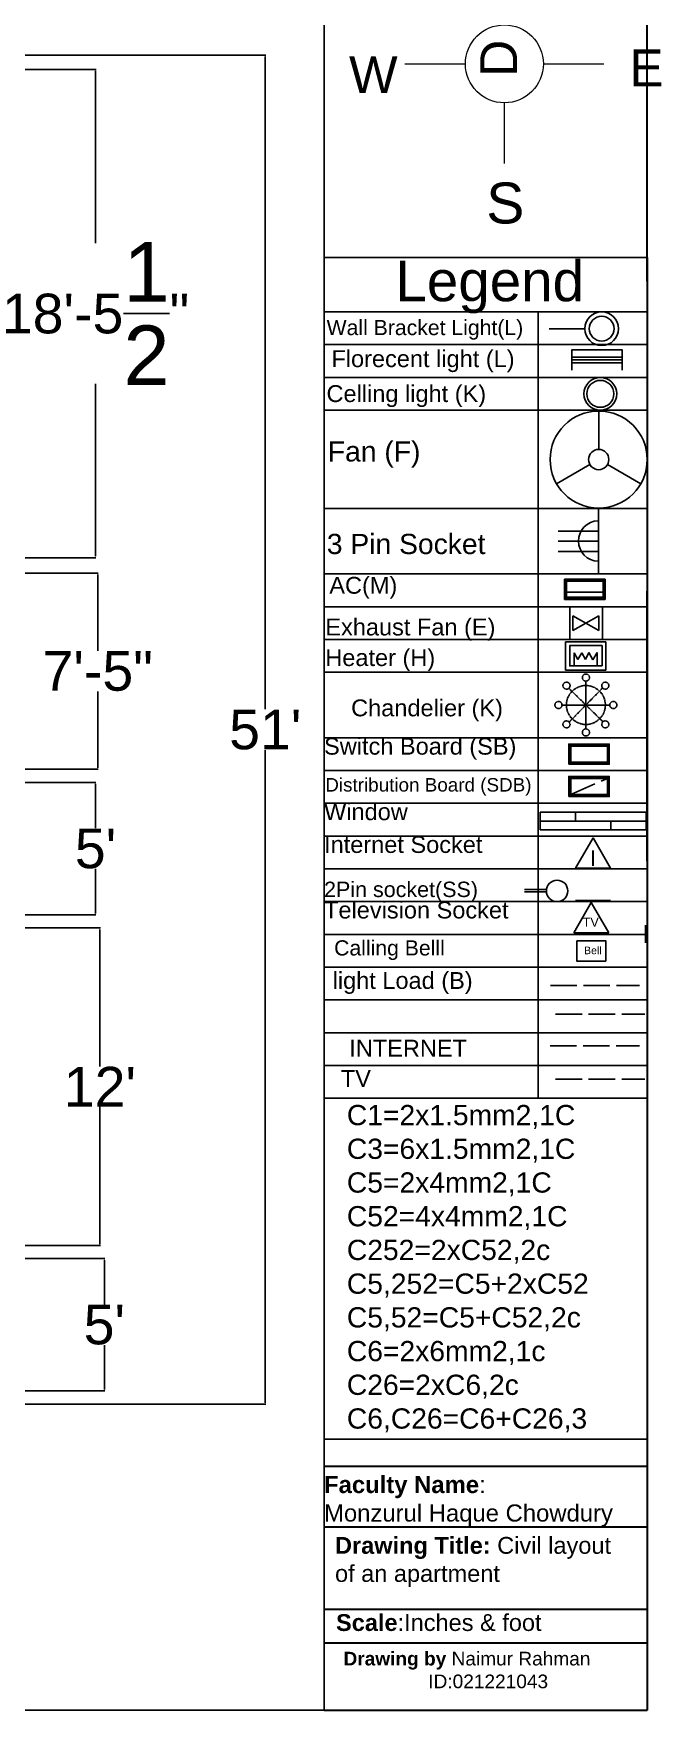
# Model space of a CAD drawing. Header units: inches. Extents: x -412 to 20037, y 548 to 16595.
# Drawn here: x 6051 to 6335, y 6791 to 7551 of the extents above; entities that cross this region are included whole.
import ezdxf
from ezdxf.enums import TextEntityAlignment as Align

# ---------------------------------------------------------------- set-up
doc = ezdxf.new("R2010")
doc.units = ezdxf.units.IN
doc.header["$MEASUREMENT"] = 0
doc.linetypes.add('ACAD_ISO02W100', pattern=[15, 12, -3])
doc.layers.get('Defpoints').update_dxf_attribs({"color": 6})
for name, color, linetype in [('bath', 4, 'Continuous'), ('freecads.com', 7, 'Continuous'), ('Heavy Load', 3, 'ACAD_ISO02W100'), ('iNTERNET', 30, 'ACAD_ISO02W100'), ('light_dwgmodels.com', 250, 'ACAD_ISO02W100'), ('TV WIRE', 62, 'ACAD_ISO02W100')]:
    doc.layers.add(name, color=color, linetype=linetype)
doc.layers.add('text', color=140, linetype='Continuous', lineweight=9)
doc.styles.add('Arial', font='arial.ttf')
doc.styles.get("Standard").update_dxf_attribs({"font": 'arial.ttf'})
doc.dimstyles.new('Copy of civil layout', dxfattribs={"dimtxt": 18, "dimasz": 0.625, "dimexe": 0.18, "dimexo": 0.0625, "dimgap": 0.09, "dimtad": 0, "dimtih": 1, "dimtoh": 1, "dimdec": 1, "dimzin": 0, "dimdsep": 46, "dimlunit": 4, "dimtxsty": 'Standard', "dimcen": 0.09, "dimclrd": 6, "dimclre": 256, "dimclrt": 256, "dimadec": 0, "dimazin": 0, "dimtfac": 1.5, "dimtdec": 1, "dimtofl": 0, "dimtmove": 0, "dimatfit": 0, "dimfxl": 1, "dimtolj": 1, "dimtzin": 0, "dimlwe": -1, "dimarcsym": 0})

# ---------------------------------------------------------------- blocks, each defined once
blk = doc.blocks.new('*D107')
at = {"transparency": 16777216}
for p, q in [((5985.71, 7541.47), (6155.82, 7541.47)), ((5985.71, 6929.47), (6155.82, 6929.47))]:
    blk.add_line(p, q, dxfattribs=at)
at = {"color": 6, "lineweight": -2, "transparency": 16777216}
for p, q in [((6155.64, 7540.85), (6155.64, 7244.75)), ((6155.64, 6930.1), (6155.64, 7226.19))]:
    blk.add_line(p, q, dxfattribs=at)
at = {"color": 6, "transparency": 16777216}
for points in [[(6155.54, 7540.85), (6155.75, 7540.85), (6155.64, 7541.47)], [(6155.54, 6930.1), (6155.75, 6930.1), (6155.64, 6929.47)]]:
    blk.add_solid(points, dxfattribs=at)
at = {"layer": 'Defpoints', "color": 0, "transparency": 16777216}
for p in [(5985.64, 7541.47), (5985.64, 6929.47), (6155.64, 6929.47)]:
    blk.add_point(p, dxfattribs=at)
at = {"transparency": 16777216, "insert": (6155.64, 7235.47), "char_height": 18, "attachment_point": 5}
blk.add_mtext("\\A1;51'", dxfattribs=at)
blk = doc.blocks.new('*D172')
at = {"transparency": 16777216}
for p, q in [((5937.71, 7535.04), (6078.85, 7535.02)), ((5937.68, 7313.53), (6078.82, 7313.52))]:
    blk.add_line(p, q, dxfattribs=at)
at = {"color": 6, "lineweight": -2, "transparency": 16777216}
for p, q in [((6078.67, 7534.4), (6078.66, 7456.13)), ((6078.64, 7314.14), (6078.65, 7392.42))]:
    blk.add_line(p, q, dxfattribs=at)
at = {"color": 6, "transparency": 16777216}
for points in [[(6078.56, 7534.4), (6078.77, 7534.4), (6078.67, 7535.02)], [(6078.54, 7314.14), (6078.75, 7314.14), (6078.64, 7313.52)]]:
    blk.add_solid(points, dxfattribs=at)
at = {"layer": 'Defpoints', "color": 0, "transparency": 16777216}
for p in [(5937.64, 7535.04), (5937.62, 7313.53), (6078.64, 7313.52)]:
    blk.add_point(p, dxfattribs=at)
at = {"transparency": 16777216, "insert": (6078.65, 7424.27), "char_height": 18, "attachment_point": 5}
blk.add_mtext('\\A1;18\'-5{\\H1.5x;\\S1/2;}"', dxfattribs=at)
blk = doc.blocks.new('*D173')
at = {"transparency": 16777216}
for p, q in [((5979.71, 7306.55), (6079.82, 7306.55)), ((5979.71, 7217.53), (6079.82, 7217.53))]:
    blk.add_line(p, q, dxfattribs=at)
at = {"color": 6, "lineweight": -2, "transparency": 16777216}
for p, q in [((6079.64, 7305.93), (6079.64, 7271.29)), ((6079.64, 7218.16), (6079.64, 7252.8))]:
    blk.add_line(p, q, dxfattribs=at)
at = {"color": 6, "transparency": 16777216}
for points in [[(6079.54, 7305.93), (6079.75, 7305.93), (6079.64, 7306.55)], [(6079.54, 7218.16), (6079.75, 7218.16), (6079.64, 7217.53)]]:
    blk.add_solid(points, dxfattribs=at)
at = {"layer": 'Defpoints', "color": 0, "transparency": 16777216}
for p in [(5979.64, 7306.55), (5979.64, 7217.53), (6079.64, 7217.53)]:
    blk.add_point(p, dxfattribs=at)
at = {"transparency": 16777216, "insert": (6079.64, 7262.04), "char_height": 18, "attachment_point": 5}
blk.add_mtext('\\A1;7\'-5"', dxfattribs=at)
blk = doc.blocks.new('*D174')
at = {"transparency": 16777216}
for p, q in [((5979.71, 7211.53), (6078.82, 7211.53)), ((5979.71, 7151.53), (6078.82, 7151.53))]:
    blk.add_line(p, q, dxfattribs=at)
at = {"color": 6, "lineweight": -2, "transparency": 16777216}
for p, q in [((6078.64, 7210.91), (6078.64, 7190.78)), ((6078.64, 7152.16), (6078.64, 7172.29))]:
    blk.add_line(p, q, dxfattribs=at)
at = {"color": 6, "transparency": 16777216}
for points in [[(6078.54, 7210.91), (6078.75, 7210.91), (6078.64, 7211.53)], [(6078.54, 7152.16), (6078.75, 7152.16), (6078.64, 7151.53)]]:
    blk.add_solid(points, dxfattribs=at)
at = {"layer": 'Defpoints', "color": 0, "transparency": 16777216}
for p in [(5979.64, 7211.53), (5979.64, 7151.53), (6078.64, 7151.53)]:
    blk.add_point(p, dxfattribs=at)
at = {"transparency": 16777216, "insert": (6078.64, 7181.53), "char_height": 18, "attachment_point": 5}
blk.add_mtext("\\A1;5'", dxfattribs=at)
blk = doc.blocks.new('*D175')
at = {"transparency": 16777216}
for p, q in [((5919.71, 6995.53), (6082.82, 6995.53)), ((5919.71, 6935.53), (6082.82, 6935.53))]:
    blk.add_line(p, q, dxfattribs=at)
at = {"color": 6, "lineweight": -2, "transparency": 16777216}
for p, q in [((6082.64, 6994.91), (6082.64, 6974.78)), ((6082.64, 6936.16), (6082.64, 6956.29))]:
    blk.add_line(p, q, dxfattribs=at)
at = {"color": 6, "transparency": 16777216}
for points in [[(6082.54, 6994.91), (6082.75, 6994.91), (6082.64, 6995.53)], [(6082.54, 6936.16), (6082.75, 6936.16), (6082.64, 6935.53)]]:
    blk.add_solid(points, dxfattribs=at)
at = {"layer": 'Defpoints', "color": 0, "transparency": 16777216}
for p in [(5919.64, 6995.53), (5919.64, 6935.53), (6082.64, 6935.53)]:
    blk.add_point(p, dxfattribs=at)
at = {"transparency": 16777216, "insert": (6082.64, 6965.53), "char_height": 18, "attachment_point": 5}
blk.add_mtext("\\A1;5'", dxfattribs=at)
blk = doc.blocks.new('*D176')
at = {"transparency": 16777216}
for p, q in [((5919.71, 7145.53), (6080.82, 7145.53)), ((5919.71, 7001.53), (6080.82, 7001.53))]:
    blk.add_line(p, q, dxfattribs=at)
at = {"color": 6, "lineweight": -2, "transparency": 16777216}
for p, q in [((6080.64, 7144.91), (6080.64, 7082.66)), ((6080.64, 7002.16), (6080.64, 7064.41))]:
    blk.add_line(p, q, dxfattribs=at)
at = {"color": 6, "transparency": 16777216}
for points in [[(6080.54, 7144.91), (6080.75, 7144.91), (6080.64, 7145.53)], [(6080.54, 7002.16), (6080.75, 7002.16), (6080.64, 7001.53)]]:
    blk.add_solid(points, dxfattribs=at)
at = {"layer": 'Defpoints', "color": 0, "transparency": 16777216}
for p in [(5919.64, 7145.53), (6080.64, 7145.53), (5919.64, 7001.53)]:
    blk.add_point(p, dxfattribs=at)
at = {"transparency": 16777216, "insert": (6080.64, 7073.53), "char_height": 18, "attachment_point": 5}
blk.add_mtext("\\A1;12'", dxfattribs=at)
blk = doc.blocks.new('chandelier')
at = {"color": 0}
for p, q in [((189, 193), (-189, -193)), ((0, -270), (0, 270)), ((270, 0), (-270, 0)), ((193, -189), (-193, 189))]:
    blk.add_line(p, q, dxfattribs=at)
for centre, radius in [((-219, 219), 40), ((0, 0), 220), ((0, 310), 40), ((219, 219), 40), ((-310, 0), 40), ((310, 0), 40), ((-219, -219), 40), ((219, -219), 40), ((0, -310), 40)]:
    blk.add_circle(centre, radius, dxfattribs=at)

msp = doc.modelspace()

# ---------------------------------------------------------------- linework, layer by layer
for p, q in [((6182.3, 6790.63), (6182.3, 7752.62)), ((6306.87, 7362.61), (6306.87, 7380.05)), ((6302.89, 7355.73), (6287.8, 7347.02)), ((6310.84, 7355.73), (6325.94, 7347.02)), ((6306.77, 7306.16), (6306.77, 7335.81)), ((6306.78, 7320.99), (6288.43, 7320.99)), ((6306.78, 7316.3), (6288.43, 7316.3)), ((6283.16, 7161.99), (6273.17, 7161.99)), ((6283.26, 7163.04), (6273.27, 7163.04))]:
    msp.add_line(p, q)
at = {"linetype": 'ByBlock', "lineweight": 25}
for p, q in [((6279.37, 7425.13), (6279.37, 7068.07)), ((6329.07, 6913.63), (6329.07, 6964.28)), ((6182.3, 6913.63), (6329.07, 6913.63))]:
    msp.add_line(p, q, dxfattribs=at)
at = {"color": 7, "true_color": 0xffffff}
msp.add_line((6300.57, 7417.4), (6284.42, 7417.4), dxfattribs=at)
at = {"color": 252, "true_color": 0x939598}
for p, q in [((6317.57, 7404.51), (6294.64, 7404.51)), ((6317.57, 7404.51), (6294.64, 7404.51)), ((6317.57, 7401.85), (6294.64, 7401.85))]:
    msp.add_line(p, q, dxfattribs=at)
at = {"color": 4}
for p, q in [((6317.57, 7403.32), (6294.64, 7403.32)), ((6295.16, 7280.48), (6306.97, 7287.13)), ((6295.16, 7287.13), (6306.97, 7280.48))]:
    msp.add_line(p, q, dxfattribs=at)
at = {"color": 1}
for p, q in [((6297.42, 7267.37), (6295.75, 7270.34)), ((6295.75, 7270.34), (6295.75, 7264.5)), ((6299.3, 7270.38), (6297.42, 7267.37)), ((6300.87, 7267.27), (6299.3, 7270.38)), ((6302.37, 7270.44), (6300.87, 7267.27)), ((6304.21, 7267.24), (6302.37, 7270.44)), ((6306.21, 7270.44), (6304.21, 7267.24)), ((6306.21, 7264.5), (6306.21, 7270.44))]:
    msp.add_line(p, q, dxfattribs=at)
at = {"color": 0}
for p, q in [((6296.41, 7172.67), (6304.34, 7186.4)), ((6304.34, 7186.4), (6312.27, 7172.67)), ((6296.41, 7172.67), (6312.27, 7172.67)), ((6295.61, 7143.37), (6303.53, 7157.1)), ((6296.35, 7158.01), (6312.21, 7158.01)), ((6303.53, 7157.1), (6311.46, 7143.37)), ((6295.61, 7143.37), (6311.46, 7143.37))]:
    msp.add_line(p, q, dxfattribs=at)
for points in [[(4987.64, 6790.63), (6328.8, 6790.63), (6328.8, 7752.62), (4987.64, 7752.62)], [(6288.43, 7316.3), (6306.78, 7316.3), (6306.78, 7325.48), (6288.43, 7325.48)]]:
    msp.add_lwpolyline(points)
at = {"color": 252, "true_color": 0x939598}
msp.add_lwpolyline([(6317.57, 7398.56), (6317.57, 7407.74), (6294.64, 7407.74)], dxfattribs=at)
at = {"color": 251, "true_color": 0x636466}
msp.add_lwpolyline([(6294.64, 7398.56), (6294.64, 7407.74), (6317.57, 7407.74), (6317.57, 7398.56)], dxfattribs=at)
for points in [[(6291.39, 7294.57), (6309.74, 7294.57), (6309.74, 7303.74), (6291.39, 7303.74)], [(6293.3, 7219.8), (6311.64, 7219.8), (6311.64, 7228.98), (6293.3, 7228.98)], [(6294.19, 7220.77), (6310.83, 7220.77), (6310.83, 7228.02), (6294.19, 7228.02)], [(6293.3, 7205.15), (6311.64, 7205.15), (6311.64, 7214.32), (6293.3, 7214.32)], [(6294.19, 7206.11), (6310.83, 7206.11), (6310.83, 7213.36), (6294.19, 7213.36)]]:
    msp.add_lwpolyline(points, close=True)
at = {"color": 143, "true_color": 0x7aafdf}
msp.add_lwpolyline([(6291.82, 7295.05), (6309.29, 7295.05), (6309.29, 7303.26), (6291.82, 7303.26)], close=True, dxfattribs=at)
at = {"color": 1}
for points in [[(6292.28, 7295.54), (6308.92, 7295.54), (6308.92, 7302.79), (6292.28, 7302.79)], [(6292.28, 7302.79), (6308.92, 7302.79), (6308.92, 7297.89), (6292.28, 7297.89)]]:
    msp.add_lwpolyline(points, close=True, dxfattribs=at)
at = {"color": 251, "true_color": 0x636466}
for points in [[(6293.73, 7276.39), (6308.59, 7276.39), (6308.59, 7291.25), (6293.73, 7291.25)], [(6310.19, 7275.34), (6291.84, 7275.34), (6291.84, 7262.53), (6310.19, 7262.53)], [(6308.41, 7264.45), (6293.73, 7264.45), (6293.73, 7273.64), (6308.41, 7273.64)]]:
    msp.add_lwpolyline(points, close=True, dxfattribs=at)
at = {"color": 4}
for points in [[(6295.16, 7287.13), (6295.16, 7280.48)], [(6306.97, 7280.48), (6306.97, 7287.13)]]:
    msp.add_lwpolyline(points, dxfattribs=at)
for points in [[(6293.73, 7220.28), (6311.2, 7220.28), (6311.2, 7228.5), (6293.73, 7228.5)], [(6293.73, 7205.62), (6311.2, 7205.62), (6311.2, 7213.84), (6293.73, 7213.84)]]:
    msp.add_lwpolyline(points, close=True, dxfattribs=at)
at = {"color": 143, "true_color": 0x7aafdf}
for points in [[(6328.35, 7198.06), (6280.33, 7198.06)], [(6328.35, 7198.06), (6296.33, 7198.06), (6296.33, 7194.06), (6328.35, 7194.06)], [(6280.33, 7190.06), (6312.34, 7190.06), (6312.34, 7194.06), (6280.33, 7194.06)], [(6280.33, 7190.06), (6328.35, 7190.06)]]:
    msp.add_lwpolyline(points, dxfattribs=at)
at = {"color": 0}
msp.add_lwpolyline([(6296.91, 7139.72), (6310.04, 7139.72), (6310.04, 7130.49), (6296.91, 7130.49)], close=True, dxfattribs=at)
at = {"color": 7, "true_color": 0xffffff}
msp.add_circle((6308.22, 7417.4), 7.65, dxfattribs=at)
at = {"color": 4}
for centre, radius in [((6308.22, 7417.4), 5.64), ((6307.63, 7387.84), 6.11), ((6306.87, 7358.03), 4.59), ((6288.02, 7162.36), 4.86)]:
    msp.add_circle(centre, radius, dxfattribs=at)
msp.add_circle((6307.63, 7387.84), 7.43)
at = {"color": 251, "true_color": 0x636466}
msp.add_circle((6306.87, 7358.03), 22.02, dxfattribs=at)
at = {"color": 4}
msp.add_arc((6306.87, 7321.05), 9.17, 90.92898, 269.07102, dxfattribs=at)
at = {"layer": 'bath', "color": 254, "true_color": 0xddb3d4}
for p, q in [((6182.3, 7449.68), (6329.09, 7449.68)), ((6329.09, 7449.68), (6329.09, 6964.28)), ((6182.3, 7425.03), (6329.09, 7425.03)), ((6182.3, 7410.17), (6329.09, 7410.17)), ((6182.3, 7395.31), (6329.09, 7395.31)), ((6328.8, 7398.47), (6328.8, 6913.06)), ((6182.3, 7380.44), (6329.09, 7380.44)), ((6182.3, 7335.85), (6329.09, 7335.85)), ((6182.3, 7306.13), (6329.09, 7306.13)), ((6182.3, 7291.27), (6329.09, 7291.27)), ((6182.3, 7276.4), (6329.09, 7276.4)), ((6182.3, 7261.54), (6329.09, 7261.54)), ((6182.3, 7231.81), (6329.09, 7231.81)), ((6182.3, 7216.95), (6329.09, 7216.95)), ((6182.3, 7202.09), (6329.09, 7202.09)), ((6182.3, 7187.22), (6329.09, 7187.22)), ((6182.3, 7172.36), (6329.09, 7172.36)), ((6182.3, 7157.5), (6329.09, 7157.5)), ((6182.3, 7142.63), (6329.09, 7142.63)), ((6182.3, 7127.77), (6329.09, 7127.77)), ((6182.3, 7112.91), (6329.09, 7112.91)), ((6182.3, 7098.04), (6329.09, 7098.04)), ((6182.3, 7083.18), (6329.09, 7083.18)), ((6182.3, 7068.32), (6329.09, 7068.32))]:
    msp.add_line(p, q, dxfattribs=at)
at = {"layer": 'bath', "color": 0, "linetype": 'ACAD_ISO02W100'}
msp.add_line((6294.19, 7206.11), (6310.83, 7213.36), dxfattribs=at)
at = {"layer": 'bath', "color": 4, "linetype": 'ACAD_ISO02W100'}
for p, q in [((6280.33, 7190.06), (6280.33, 7198.06)), ((6328.35, 7198.06), (6328.35, 7190.06)), ((6328.06, 7146.84), (6328.06, 7138.84))]:
    msp.add_line(p, q, dxfattribs=at)
at = {"layer": 'freecads.com', "lineweight": 30}
for p, q in [((6328.8, 7438.98), (6328.8, 7583.78)), ((6328.8, 7437.45), (6328.8, 7299.83)), ((6328.8, 7175.97), (6328.8, 7298.3)), ((6328.8, 7174.44), (6328.8, 6790.63)), ((6182.3, 6901.39), (6328.8, 6901.39)), ((6182.3, 6873.87), (6328.8, 6873.87)), ((6182.3, 6836.5), (6328.8, 6836.5)), ((6182.3, 6821.21), (6328.8, 6821.21)), ((6182.3, 6790.63), (6328.8, 6790.63))]:
    msp.add_line(p, q, dxfattribs=at)
at = {"layer": 'Heavy Load'}
msp.add_line((6284.94, 7119.4), (6325.46, 7119.4), dxfattribs=at)
at = {"layer": 'Heavy Load', "color": 6}
msp.add_line((6287.31, 7106.48), (6327.83, 7106.48), dxfattribs=at)
at = {"layer": 'Heavy Load', "color": 150}
msp.add_line((6284.81, 7092.08), (6325.33, 7092.08), dxfattribs=at)
at = {"layer": 'Heavy Load', "color": 2}
msp.add_line((6287.31, 7076.99), (6327.83, 7076.99), dxfattribs=at)
at = {"layer": 'text', "color": 0}
for p, q in [((6218.94, 7537.53), (6246.42, 7537.53)), ((6281.78, 7537.53), (6309.26, 7537.53)), ((6264.1, 7492.32), (6264.1, 7519.85)), ((6215.65, 6790.57), (6273.33, 6790.57))]:
    msp.add_line(p, q, dxfattribs=at)
msp.add_circle((6264.1, 7537.53), 17.68, dxfattribs=at)

# ---------------------------------------------------------------- block references
at = {"layer": 'light_dwgmodels.com', "color": 3, "xscale": 0.04013966490926297, "yscale": 0.04013966490926297, "zscale": 0.04013966490926297}
msp.add_blockref('chandelier', (6301.07, 7246.68), dxfattribs=at)

# ---------------------------------------------------------------- texts
at = {"color": 0, "style": 'Arial'}
msp.add_text('I', height=7.13, dxfattribs=at).set_placement((6304.34, 7177.25), align=Align.MIDDLE_CENTER)
msp.add_text('Bell', height=3.413).set_placement((6300.24, 7133.65))
at = {"color": 7, "insert": (6186.86, 7139.94), "char_height": 6.8811, "attachment_point": 1}
msp.add_mtext_dynamic_manual_height_columns('{\\C4;Calling Belll}', width=66.5172, gutter_width=1.53, heights=[0], dxfattribs=at)
at = {"layer": 'bath', "color": 254, "linetype": 'ACAD_ISO02W100', "true_color": 0xddb3d4}
msp.add_text('Legend', height=18.35, dxfattribs=at).set_placement((6214.69, 7429.86))
at = {"layer": 'bath', "color": 1, "linetype": 'ACAD_ISO02W100', "attachment_point": 1}
for s, width, heights, insert, char_height in [('\\pxql;{\\C256;Wall Bracket Light(L)}', 104.8635, [3.16], (6183.45, 7421.36), 6.8811), ('{\\C4;Fan (F)}', 97.3453, [0.00802], (6184.01, 7366.32), 9.1748), ('{\\C4;3 Pin Socket}', 97.3453, [0], (6183.56, 7324.33), 9.1748), ('{\\C4;AC(M)}', 97.3453, [0], (6184.68, 7304.81), 7.6457), ('\\pxqc;{\\C256;Exhaust Fan (E)}', 96.3508, [0], (6173.28, 7285.89), 7.6457)]:
    msp.add_mtext_dynamic_manual_height_columns(s, width=width, gutter_width=1.53, heights=heights, dxfattribs=dict(at, insert=insert, char_height=char_height))
at = {"layer": 'bath', "color": 0, "insert": (6185.63, 7407.61), "char_height": 7.6457, "attachment_point": 1}
msp.add_mtext_dynamic_manual_height_columns('{\\C4;Florecent light (L)}', width=92.2083, gutter_width=1.53, heights=[0], dxfattribs=at)
at = {"layer": 'bath', "color": 4, "linetype": 'ACAD_ISO02W100', "attachment_point": 1}
for s, width, gutter_width, insert, char_height in [('\\pxqc;Heater (H)', 97.3453, 1.53, (6159.11, 7272.01), 7.6457), ('\\pxqc;Chandelier (K)', 97.3453, 1.53, (6180.33, 7249.2), 7.6457), ('Switch Board (SB)', 97.3453, 1.53, (6182.3, 7231.81), 7.6457), ('Distribution Board (SDB)', 1523.0742, 1.53, (6182.86, 7213.54), 6.1165), ('Window', 97.3453, 1.53, (6182.3, 7202.09), 7.646), ('Internet Socket', 97.3453, 1.53, (6182.3, 7187.22), 7.6457), ('2Pin socket(SS)', 88.769, 1.39, (6182.3, 7166.54), 6.972), ('Television Socket', 97.3453, 1.53, (6182.3, 7157.5), 7.6457), ('{\\C31;\\c6737150;TV}', 11.8905, 1.38, (6299.57, 7150.24), 4.1287)]:
    msp.add_mtext_dynamic_manual_height_columns(s, width=width, gutter_width=gutter_width, heights=[0], dxfattribs=dict(at, insert=insert, char_height=char_height))
at = {"layer": 'iNTERNET', "lineweight": 25, "insert": (6193.74, 7094.83), "char_height": 7.646, "attachment_point": 1}
msp.add_mtext_dynamic_manual_height_columns('INTERNET', width=31.3472, gutter_width=1.53, heights=[0], dxfattribs=at)
at = {"layer": 'light_dwgmodels.com', "insert": (6186.19, 7125.54), "char_height": 7.6457, "attachment_point": 1}
msp.add_mtext_dynamic_manual_height_columns('{\\C4;light Load (B)}', width=73.3982, gutter_width=1.53, heights=[0.5], dxfattribs=at)
at = {"layer": 'text', "color": 0, "insert": (6253.15, 7531.62), "char_height": 16.73, "attachment_point": 1, "rotation": 90}
msp.add_mtext_dynamic_manual_height_columns('D', width=4.4932, gutter_width=1.39, heights=[0], dxfattribs=at)
at = {"layer": 'text', "color": 0, "attachment_point": 1}
for s, width, gutter_width, heights, insert, char_height in [('W', 26.8517, 1.39, [0], (6193.62, 7540.98), 16.73), ('E', 11.1779, 1.39, [0], (6320.76, 7544.07), 16.73), ('S', 21.934, 1.55, [0], (6255.86, 7483.7), 18.58), ('{\\C4;Celling light (K)}', 91.0146, 1.53, [0], (6183.4, 7391.77), 7.6457), ('{\\fArial|b1|i0|c0|p34;Faculty Name\\fArial|b0|i0|c0|p34;\\C256;: \\PMonzurul Haque Chowdury}', 492.2579, 1.55, [49], (6182.3, 6896.92), 7.7415), ('{\\fArial|b1|i0|c0|p34;\\C7;Drawing Title:\\fArial|b0|i0|c0|p34;\\C256;\\c0; \\C256;Civil layout of an apartment}', 127.3143, 1.53, [0], (6187.26, 6869.28), 7.64565), ('{\\fArial|b1|i0|c0|p34;\\C7;Scale\\fArial|b0|i0|c0|p34;\\C256;:Inches & foot}', 113.2787, 1.53, [0], (6187.74, 6834.27), 7.6457), ('{\\fArial|b1|i0|c0|p34;\\C9;Drawing by\\C256; \\fArial|b0|i0|c0|p34;Naimur Rahman\\P                ID:021221043}', 137.0363, 1.55, [0], (6191.12, 6817.18), 6.1932)]:
    msp.add_mtext_dynamic_manual_height_columns(s, width=width, gutter_width=gutter_width, heights=heights, dxfattribs=dict(at, insert=insert, char_height=char_height))
at = {"layer": 'TV WIRE', "lineweight": 25, "attachment_point": 1}
for s, width, gutter_width, insert, char_height in [('TV', 22.937, 1.53, (6189.91, 7081.07), 7.646), ('{\\fArialMT|b0|i0|c0|p32;\\C0;\\c16777215;C1=2x1.5mm2,1C\\PC3=6x1.5mm2,1C\\PC5=2x4mm2,1C\\PC52=4x4mm2,1C\\PC252=2xC52,2c\\PC5,252=C5+2xC52\\PC5,52=C5+C52,2c\\PC6=2x6mm2,1c\\PC26=2xC6,2c\\PC6,C26=C6+C26,3}', 109.3404, 0.963, (6192.64, 7065.25), 9.1748)]:
    msp.add_mtext_dynamic_manual_height_columns(s, width=width, gutter_width=gutter_width, heights=[0], dxfattribs=dict(at, insert=insert, char_height=char_height))

# ---------------------------------------------------------------- dimensions: what is measured, and where the dimension line sits
for base, p1, p2, picture, middle in [((6155.64, 6929.47), (5985.64, 7541.47), (5985.64, 6929.47), '*D107', (6155.64, 7235.47)), ((6079.64, 7217.53), (5979.64, 7306.55), (5979.64, 7217.53), '*D173', (6079.64, 7262.04)), ((6078.64, 7151.53), (5979.64, 7211.53), (5979.64, 7151.53), '*D174', (6078.64, 7181.53)), ((6082.64, 6935.53), (5919.64, 6995.53), (5919.64, 6935.53), '*D175', (6082.64, 6965.53))]:
    dim = msp.add_linear_dim(base=base, p1=p1, p2=p2, angle=90, dimstyle='Copy of civil layout')
    dim.commit()
    dim.dimension.update_dxf_attribs({"geometry": picture, "text_midpoint": middle})
for p1, p2, distance, picture, middle in [((5937.64, 7535.04), (5937.62, 7313.53), 141.02, '*D172', (6078.65, 7424.27)), ((5919.64, 7001.53), (5919.64, 7145.53), -161, '*D176', (6080.64, 7073.53))]:
    dim = msp.add_aligned_dim(p1=p1, p2=p2, distance=distance, dimstyle='Copy of civil layout')
    dim.commit()
    dim.dimension.update_dxf_attribs({"geometry": picture, "text_midpoint": middle})

doc.saveas('drawing.dxf')
